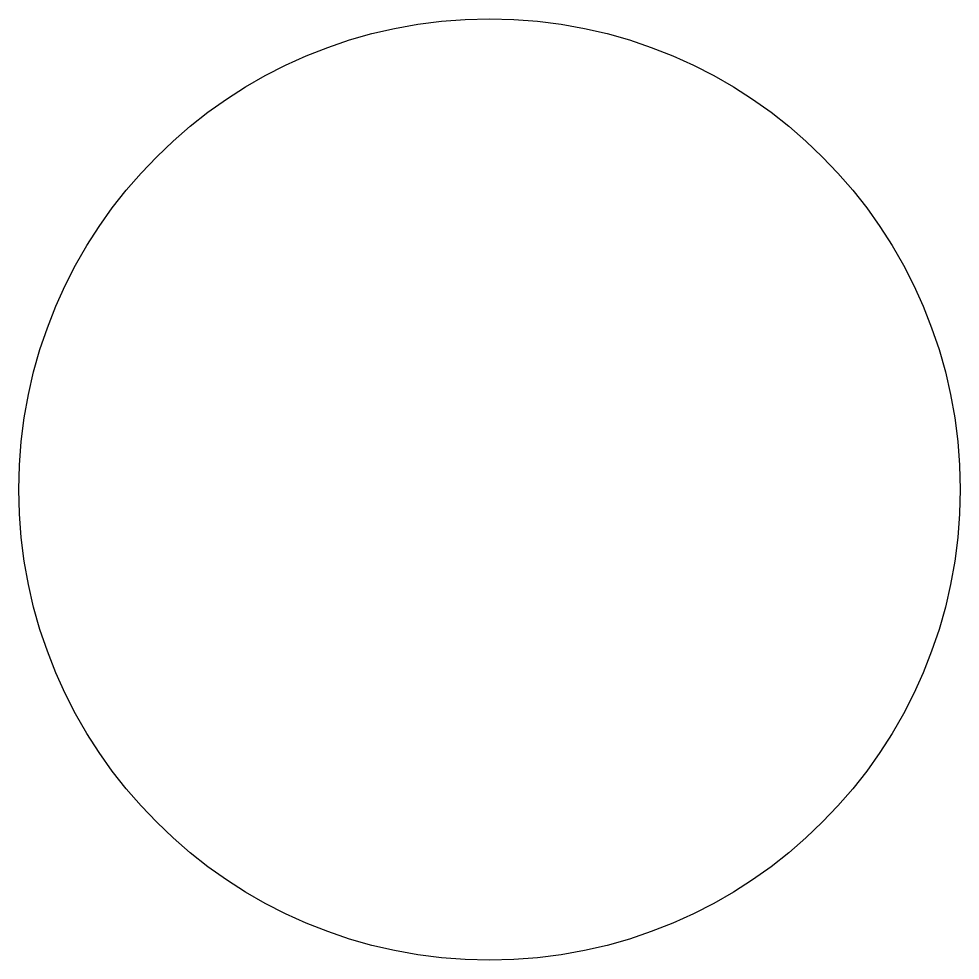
# Model space of a CAD drawing. Header units: millimetres. Extents: x 8.9 to 17.9, y 8.5 to 17.5.
import ezdxf

# ---------------------------------------------------------------- set-up
doc = ezdxf.new("R2010")
doc.units = ezdxf.units.MM

msp = doc.modelspace()

# ---------------------------------------------------------------- linework, layer by layer
msp.add_circle((13.4, 13), 4.5)

doc.saveas('drawing.dxf')
